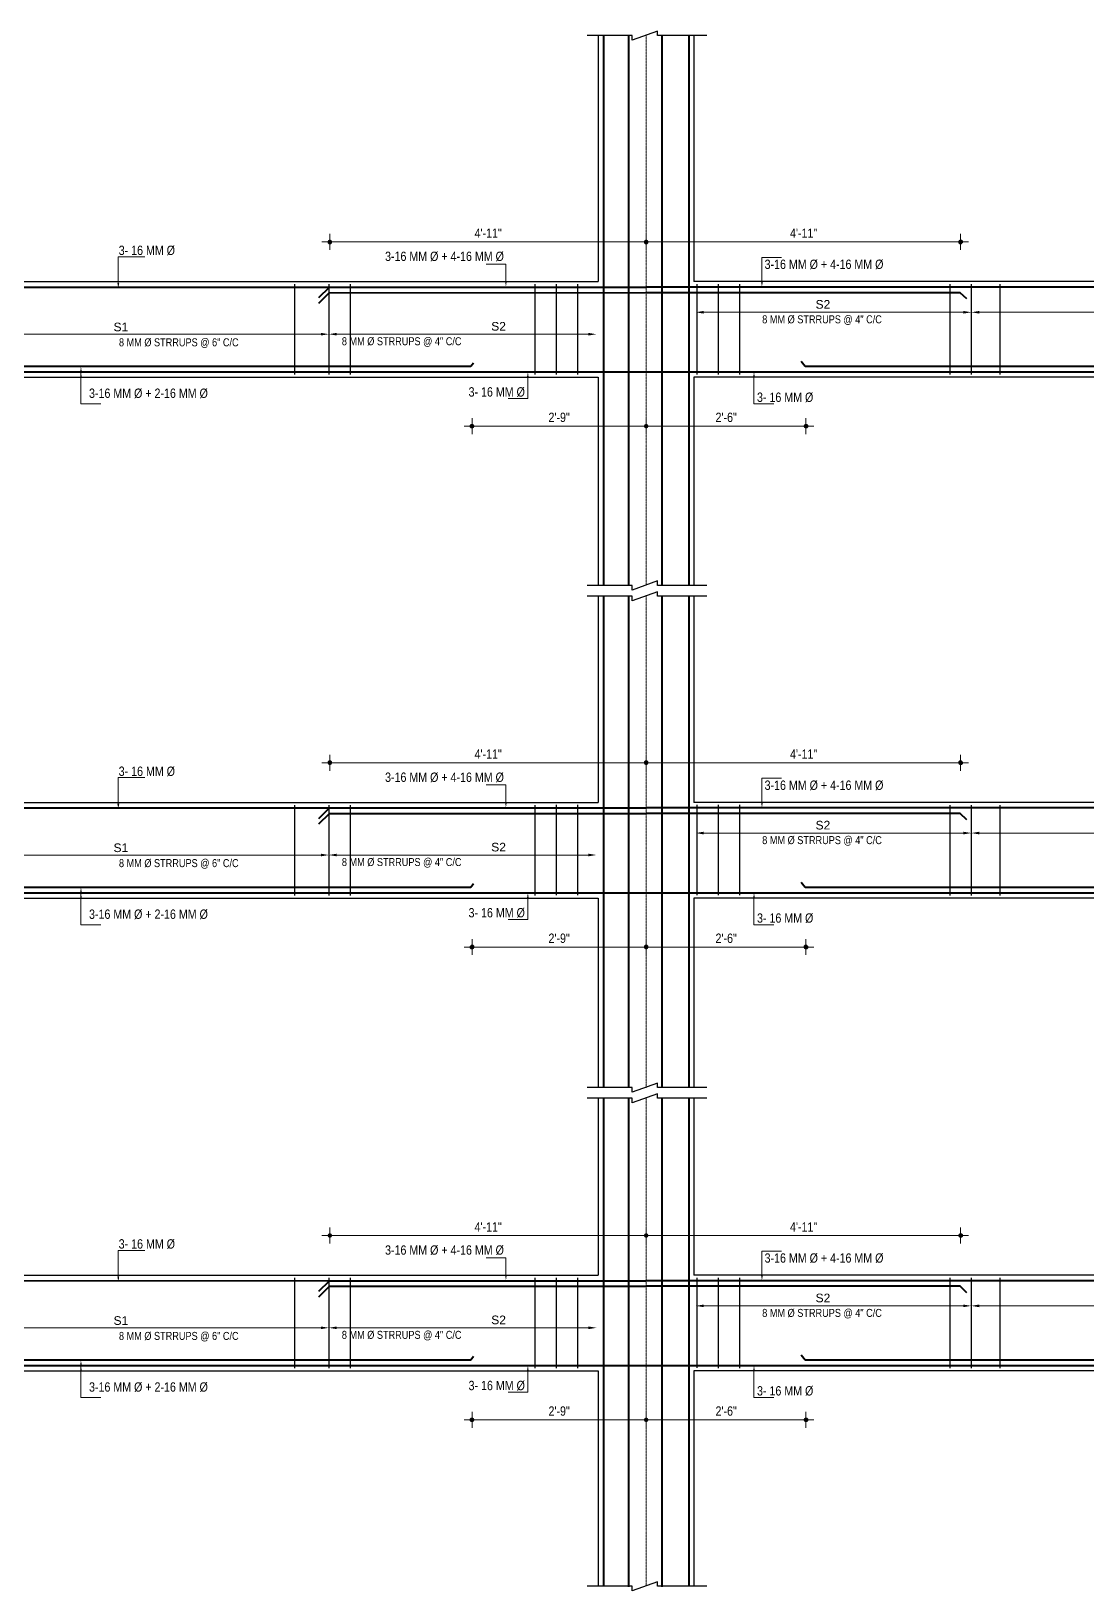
# Model space of a CAD drawing. Header units: inches. Extents: x 57837 to 133168, y 6972 to 27776.
# Drawn here: x 74086 to 74880, y 13593 to 14766 of the extents above; entities that cross this region are included whole.
import ezdxf

# ---------------------------------------------------------------- set-up
doc = ezdxf.new("R2010")
doc.units = ezdxf.units.IN
doc.header["$MEASUREMENT"] = 0
doc.linetypes.add('CENTER', pattern=[2, 1.25, -0.25, 0.25, -0.25])
doc.linetypes.add('CENTER2', pattern=[1.125, 0.75, -0.125, 0.125, -0.125])
for name, color, linetype, lineweight in [('CENTER', 9, 'CENTER', 5), ('DIM', 2, 'Continuous', 13), ('ROD', 1, 'Continuous', 40), ('STIRRUPS', 4, 'Continuous', 30)]:
    doc.layers.add(name, color=color, linetype=linetype, lineweight=lineweight)
for name, color, linetype in [('elevation', 3, 'Continuous'), ('text', 255, 'Continuous'), ('walls', 32, 'Continuous')]:
    doc.layers.add(name, color=color, linetype=linetype)
doc.styles.add('Arial', font='arial.ttf', dxfattribs={"height": 6.5})
doc.styles.get("Standard").update_dxf_attribs({"font": 'ARIALN.TTF', "height": 7})

msp = doc.modelspace()

# ---------------------------------------------------------------- hatches: boundary and pattern name
at = {"lineweight": 13}
h = msp.add_hatch(color=256, dxfattribs=at)
edge = h.paths.add_edge_path()
edge.add_arc((74310.3, 14607.3), 1.42, 180, 540)
h = msp.add_hatch(color=256, dxfattribs=at)
edge = h.paths.add_edge_path()
edge.add_arc((74548.2, 14607.3), 1.42, 180, 540)
h = msp.add_hatch(color=256, dxfattribs=at)
edge = h.paths.add_edge_path()
edge.add_arc((74548.2, 14607.3), 1.42, 0, 360)
h = msp.add_hatch(color=256, dxfattribs=at)
edge = h.paths.add_edge_path()
edge.add_arc((74784.7, 14607.3), 1.42, 0, 360)
h = msp.add_hatch(color=256, dxfattribs=at)
edge = h.paths.add_edge_path()
edge.add_arc((74417.3, 14468.7), 1.42, 180, 540)
h = msp.add_hatch(color=256, dxfattribs=at)
edge = h.paths.add_edge_path()
edge.add_arc((74548.2, 14468.7), 1.42, 180, 540)
h = msp.add_hatch(color=256, dxfattribs=at)
edge = h.paths.add_edge_path()
edge.add_arc((74548.2, 14468.7), 1.42, 0, 360)
h = msp.add_hatch(color=256, dxfattribs=at)
edge = h.paths.add_edge_path()
edge.add_arc((74668.4, 14468.7), 1.42, 0, 360)
h = msp.add_hatch(color=256, dxfattribs=at)
edge = h.paths.add_edge_path()
edge.add_arc((74310.3, 14215.6), 1.42, 180, 540)
h = msp.add_hatch(color=256, dxfattribs=at)
edge = h.paths.add_edge_path()
edge.add_arc((74548.2, 14215.6), 1.42, 180, 540)
h = msp.add_hatch(color=256, dxfattribs=at)
edge = h.paths.add_edge_path()
edge.add_arc((74548.2, 14215.6), 1.42, 0, 360)
h = msp.add_hatch(color=256, dxfattribs=at)
edge = h.paths.add_edge_path()
edge.add_arc((74784.7, 14215.6), 1.42, 0, 360)
h = msp.add_hatch(color=256, dxfattribs=at)
edge = h.paths.add_edge_path()
edge.add_arc((74417.3, 14077), 1.42, 180, 540)
h = msp.add_hatch(color=256, dxfattribs=at)
edge = h.paths.add_edge_path()
edge.add_arc((74548.2, 14077), 1.42, 0, 360)
h = msp.add_hatch(color=256, dxfattribs=at)
edge = h.paths.add_edge_path()
edge.add_arc((74548.2, 14077), 1.42, 180, 540)
h = msp.add_hatch(color=256, dxfattribs=at)
edge = h.paths.add_edge_path()
edge.add_arc((74668.4, 14077), 1.42, 0, 360)
h = msp.add_hatch(color=256, dxfattribs=at)
edge = h.paths.add_edge_path()
edge.add_arc((74310.3, 13860), 1.42, 180, 540)
h = msp.add_hatch(color=256, dxfattribs=at)
edge = h.paths.add_edge_path()
edge.add_arc((74548.2, 13860), 1.42, 180, 540)
h = msp.add_hatch(color=256, dxfattribs=at)
edge = h.paths.add_edge_path()
edge.add_arc((74548.2, 13860), 1.42, 0, 360)
h = msp.add_hatch(color=256, dxfattribs=at)
edge = h.paths.add_edge_path()
edge.add_arc((74784.7, 13860), 1.42, 0, 360)
h = msp.add_hatch(color=256, dxfattribs=at)
edge = h.paths.add_edge_path()
edge.add_arc((74417.3, 13721.4), 1.42, 180, 540)
h = msp.add_hatch(color=256, dxfattribs=at)
edge = h.paths.add_edge_path()
edge.add_arc((74548.2, 13721.4), 1.42, 0, 360)
h = msp.add_hatch(color=256, dxfattribs=at)
edge = h.paths.add_edge_path()
edge.add_arc((74548.2, 13721.4), 1.42, 180, 540)
h = msp.add_hatch(color=256, dxfattribs=at)
edge = h.paths.add_edge_path()
edge.add_arc((74668.4, 13721.4), 1.42, 0, 360)

# ---------------------------------------------------------------- linework, layer by layer
for p, q in [((74512.2, 14762.6), (74512.2, 14577.5)), ((74512.2, 14762.6), (74512.2, 14577.5)), ((74584.2, 14762.6), (74584.2, 14577.5)), ((74584.2, 14762.6), (74584.2, 14577.5)), ((74584.2, 14762.6), (74584.2, 14577.5)), ((74584.2, 14762.6), (74584.2, 14577.9)), ((74584.2, 14762.6), (74584.2, 14577.5)), ((73840.9, 14577.5), (74512.2, 14577.5)), ((75244.5, 14577.5), (74584.2, 14577.5)), ((73793.1, 14505.5), (74512.2, 14505.5)), ((74512.2, 14505.5), (74512.2, 14349)), ((74512.2, 14505.5), (74512.2, 14349)), ((74512.2, 14505.5), (74512.2, 14349)), ((74584.2, 14505.5), (74584.2, 14349)), ((75292.4, 14505.5), (74584.2, 14505.5)), ((74584.2, 14505.5), (74584.2, 14349)), ((74584.2, 14505.5), (74584.2, 14349)), ((74584.2, 14505.5), (74584.2, 14349)), ((74512.2, 14340.9), (74512.2, 14185.8)), ((74512.2, 14340.9), (74512.2, 14185.8)), ((74584.2, 14340.9), (74584.2, 14185.8)), ((74584.2, 14340.9), (74584.2, 14185.8)), ((74584.2, 14340.9), (74584.2, 14185.8)), ((74584.2, 14340.9), (74584.2, 14186.1)), ((74584.2, 14340.9), (74584.2, 14185.8)), ((73840.9, 14185.8), (74512.2, 14185.8)), ((75244.5, 14185.8), (74584.2, 14185.8)), ((73793.1, 14113.8), (74512.2, 14113.8)), ((74512.2, 14113.8), (74512.2, 13971.4)), ((74512.2, 14113.8), (74512.2, 13971.4)), ((74512.2, 14113.8), (74512.2, 13971.4)), ((74584.2, 14113.8), (74584.2, 13971.4)), ((75292.4, 14113.8), (74584.2, 14113.8)), ((74584.2, 14113.8), (74584.2, 13971.4)), ((74584.2, 14113.8), (74584.2, 13971.4)), ((74584.2, 14113.8), (74584.2, 13971.4)), ((74512.2, 13963.2), (74512.2, 13830.2)), ((74512.2, 13963.2), (74512.2, 13830.2)), ((74584.2, 13963.2), (74584.2, 13830.2)), ((74584.2, 13963.2), (74584.2, 13830.2)), ((74584.2, 13963.2), (74584.2, 13830.2)), ((74584.2, 13963.2), (74584.2, 13830.6)), ((74584.2, 13963.2), (74584.2, 13830.2)), ((73840.9, 13830.2), (74512.2, 13830.2)), ((75244.5, 13830.2), (74584.2, 13830.2)), ((73793.1, 13758.2), (74512.2, 13758.2)), ((74512.2, 13758.2), (74512.2, 13596.4)), ((74512.2, 13758.2), (74512.2, 13596.4)), ((74512.2, 13758.2), (74512.2, 13596.4)), ((74584.2, 13758.2), (74584.2, 13596.4)), ((75292.4, 13758.2), (74584.2, 13758.2)), ((74584.2, 13758.2), (74584.2, 13596.4)), ((74584.2, 13758.2), (74584.2, 13596.4)), ((74584.2, 13758.2), (74584.2, 13596.4))]:
    msp.add_line(p, q)
for p, q in [((74316.3, 14607.3), (74304.3, 14607.3)), ((74310.3, 14601.3), (74310.3, 14613.3)), ((74554.2, 14607.3), (74542.2, 14607.3)), ((74542.2, 14607.3), (74554.2, 14607.3)), ((74548.2, 14601.3), (74548.2, 14613.3)), ((74548.2, 14613.3), (74548.2, 14601.3)), ((74778.7, 14607.3), (74790.7, 14607.3)), ((74784.7, 14613.3), (74784.7, 14601.3)), ((74423.3, 14468.7), (74411.3, 14468.7)), ((74417.3, 14462.7), (74417.3, 14474.7)), ((74554.2, 14468.7), (74542.2, 14468.7)), ((74542.2, 14468.7), (74554.2, 14468.7)), ((74548.2, 14462.7), (74548.2, 14474.7)), ((74548.2, 14474.7), (74548.2, 14462.7)), ((74662.4, 14468.7), (74674.4, 14468.7)), ((74668.4, 14474.7), (74668.4, 14462.7)), ((74310.3, 14209.6), (74310.3, 14221.6)), ((74548.2, 14209.6), (74548.2, 14221.6)), ((74548.2, 14221.6), (74548.2, 14209.6)), ((74784.7, 14221.6), (74784.7, 14209.6)), ((74316.3, 14215.6), (74304.3, 14215.6)), ((74554.2, 14215.6), (74542.2, 14215.6)), ((74542.2, 14215.6), (74554.2, 14215.6)), ((74778.7, 14215.6), (74790.7, 14215.6)), ((74423.3, 14077), (74411.3, 14077)), ((74417.3, 14071), (74417.3, 14083)), ((74542.2, 14077), (74554.2, 14077)), ((74554.2, 14077), (74542.2, 14077)), ((74548.2, 14083), (74548.2, 14071)), ((74548.2, 14071), (74548.2, 14083)), ((74662.4, 14077), (74674.4, 14077)), ((74668.4, 14083), (74668.4, 14071)), ((74310.3, 13854), (74310.3, 13866)), ((74548.2, 13854), (74548.2, 13866)), ((74548.2, 13866), (74548.2, 13854)), ((74784.7, 13866), (74784.7, 13854)), ((74316.3, 13860), (74304.3, 13860)), ((74554.2, 13860), (74542.2, 13860)), ((74542.2, 13860), (74554.2, 13860)), ((74778.7, 13860), (74790.7, 13860)), ((74417.3, 13715.4), (74417.3, 13727.4)), ((74548.2, 13727.4), (74548.2, 13715.4)), ((74548.2, 13715.4), (74548.2, 13727.4)), ((74668.4, 13727.4), (74668.4, 13715.4)), ((74423.3, 13721.4), (74411.3, 13721.4)), ((74542.2, 13721.4), (74554.2, 13721.4)), ((74554.2, 13721.4), (74542.2, 13721.4)), ((74662.4, 13721.4), (74674.4, 13721.4))]:
    msp.add_line(p, q, dxfattribs=at)
for centre in [(74310.3, 14607.3), (74548.2, 14607.3), (74548.2, 14607.3), (74784.7, 14607.3), (74417.3, 14468.7), (74548.2, 14468.7), (74548.2, 14468.7), (74668.4, 14468.7), (74310.3, 14215.6), (74548.2, 14215.6), (74548.2, 14215.6), (74784.7, 14215.6), (74417.3, 14077), (74548.2, 14077), (74548.2, 14077), (74668.4, 14077), (74310.3, 13860), (74548.2, 13860), (74548.2, 13860), (74784.7, 13860), (74417.3, 13721.4), (74548.2, 13721.4), (74548.2, 13721.4), (74668.4, 13721.4)]:
    msp.add_circle(centre, 1.42, dxfattribs=at)
at = {"layer": 'CENTER', "linetype": 'CENTER2', "lineweight": 5}
for p, q in [((74548.2, 14762.7), (74548.2, 14348.9)), ((74548.2, 14341.1), (74548.2, 13971.2)), ((74548.2, 13963.4), (74548.2, 13596.2))]:
    msp.add_line(p, q, dxfattribs=at)
at = {"layer": 'DIM'}
for p, q in [((74544.2, 14607.3), (74314.3, 14607.3)), ((74780.7, 14607.3), (74552.2, 14607.3)), ((74544.2, 14468.7), (74421.3, 14468.7)), ((74552.2, 14468.7), (74664.4, 14468.7)), ((74544.2, 14215.6), (74314.3, 14215.6)), ((74780.7, 14215.6), (74552.2, 14215.6)), ((74544.2, 14077), (74421.3, 14077)), ((74552.2, 14077), (74664.4, 14077)), ((74544.2, 13860), (74314.3, 13860)), ((74780.7, 13860), (74552.2, 13860)), ((74544.2, 13721.4), (74421.3, 13721.4)), ((74552.2, 13721.4), (74664.4, 13721.4))]:
    msp.add_line(p, q, dxfattribs=at)
at = {"layer": 'DIM', "lineweight": 13}
for p, q in [((74151.3, 14576.4), (74151.3, 14596.1)), ((74151.3, 14596.1), (74171.2, 14596.1)), ((74151.3, 14184.7), (74151.3, 14204.4)), ((74151.3, 14204.4), (74171.2, 14204.4)), ((74151.3, 13829.1), (74151.3, 13848.8)), ((74151.3, 13848.8), (74171.2, 13848.8))]:
    msp.add_line(p, q, dxfattribs=at)
at = {"layer": 'DIM', "ltscale": 3}
for p, q in [((74635.3, 14577.6), (74635.3, 14595.6)), ((74635.3, 14595.6), (74650.1, 14595.6)), ((74442.8, 14590.6), (74427.9, 14590.6)), ((74442.8, 14577.6), (74442.8, 14590.6)), ((74442.8, 14198.9), (74427.9, 14198.9)), ((74442.8, 14185.9), (74442.8, 14198.9)), ((74635.3, 14185.9), (74635.3, 14203.9)), ((74635.3, 14203.9), (74650.1, 14203.9)), ((74442.8, 13843.3), (74427.9, 13843.3)), ((74442.8, 13830.3), (74442.8, 13843.3)), ((74635.3, 13830.3), (74635.3, 13848.3)), ((74635.3, 13848.3), (74650.1, 13848.3))]:
    msp.add_line(p, q, dxfattribs=at)
at = {"layer": 'DIM', "lineweight": 9}
for p, q in [((74591.5, 14554.4), (74786.7, 14554.4)), ((75077.8, 14554.4), (74798.7, 14554.4)), ((74001.6, 14537.9), (74303.6, 14537.9)), ((74504.8, 14537.9), (74315.6, 14537.9)), ((74591.5, 14162.7), (74786.7, 14162.7)), ((75077.8, 14162.7), (74798.7, 14162.7)), ((74001.6, 14146.2), (74303.6, 14146.2)), ((74504.8, 14146.2), (74315.6, 14146.2)), ((74591.5, 13807.1), (74786.7, 13807.1)), ((75077.8, 13807.1), (74798.7, 13807.1)), ((74001.6, 13790.6), (74303.6, 13790.6)), ((74504.8, 13790.6), (74315.6, 13790.6))]:
    msp.add_line(p, q, dxfattribs=at)
at = {"layer": 'DIM', "ltscale": 3, "extrusion": (0, 0, -1)}
for p, q in [((74123.2, 14509.5), (74123.2, 14485.5)), ((74123.2, 14505.5), (74123.2, 14485.5)), ((74459.3, 14505.5), (74459.3, 14489.5)), ((74629.3, 14505.5), (74629.3, 14485.5)), ((74459.3, 14489.5), (74444.4, 14489.5)), ((74123.2, 14485.5), (74138.1, 14485.5)), ((74123.2, 14485.5), (74138.1, 14485.5)), ((74629.3, 14485.5), (74644.2, 14485.5)), ((74123.2, 14117.8), (74123.2, 14093.8)), ((74123.2, 14113.8), (74123.2, 14093.8)), ((74459.3, 14113.8), (74459.3, 14097.8)), ((74629.3, 14113.8), (74629.3, 14093.8)), ((74123.2, 14093.8), (74138.1, 14093.8)), ((74123.2, 14093.8), (74138.1, 14093.8)), ((74459.3, 14097.8), (74444.4, 14097.8)), ((74629.3, 14093.8), (74644.2, 14093.8)), ((74123.2, 13762.2), (74123.2, 13738.2)), ((74123.2, 13758.2), (74123.2, 13738.2)), ((74459.3, 13758.2), (74459.3, 13742.2)), ((74629.3, 13758.2), (74629.3, 13738.2)), ((74123.2, 13738.2), (74138.1, 13738.2)), ((74123.2, 13738.2), (74138.1, 13738.2)), ((74459.3, 13742.2), (74444.4, 13742.2)), ((74629.3, 13738.2), (74644.2, 13738.2))]:
    msp.add_line(p, q, dxfattribs=at)
at = {"layer": 'DIM', "lineweight": 13}
for points in [[(74152, 14576.4), (74151.3, 14572.4), (74150.6, 14576.4)], [(74152, 14184.7), (74151.3, 14180.7), (74150.6, 14184.7)], [(74152, 13829.1), (74151.3, 13825.1), (74150.6, 13829.1)]]:
    msp.add_solid(points, dxfattribs=at)
at = {"layer": 'DIM', "ltscale": 3}
for points in [[(74443.4, 14577.6), (74442.8, 14573.6), (74442.1, 14577.6)], [(74636, 14577.6), (74635.3, 14573.6), (74634.6, 14577.6)], [(74443.4, 14185.9), (74442.8, 14181.9), (74442.1, 14185.9)], [(74636, 14185.9), (74635.3, 14181.9), (74634.6, 14185.9)], [(74443.4, 13830.3), (74442.8, 13826.3), (74442.1, 13830.3)], [(74636, 13830.3), (74635.3, 13826.3), (74634.6, 13830.3)]]:
    msp.add_solid(points, dxfattribs=at)
at = {"layer": 'DIM'}
for points in [[(74591.5, 14555.4), (74591.5, 14553.4), (74585.5, 14554.4)], [(74786.7, 14555.4), (74786.7, 14553.4), (74792.7, 14554.4)], [(74798.7, 14555.4), (74798.7, 14553.4), (74792.7, 14554.4)], [(74303.6, 14538.9), (74303.6, 14536.9), (74309.6, 14537.9)], [(74315.6, 14538.9), (74315.6, 14536.9), (74309.6, 14537.9)], [(74504.8, 14538.9), (74504.8, 14536.9), (74510.8, 14537.9)], [(74591.5, 14163.7), (74591.5, 14161.7), (74585.5, 14162.7)], [(74786.7, 14163.7), (74786.7, 14161.7), (74792.7, 14162.7)], [(74798.7, 14163.7), (74798.7, 14161.7), (74792.7, 14162.7)], [(74303.6, 14147.2), (74303.6, 14145.2), (74309.6, 14146.2)], [(74315.6, 14147.2), (74315.6, 14145.2), (74309.6, 14146.2)], [(74504.8, 14147.2), (74504.8, 14145.2), (74510.8, 14146.2)], [(74591.5, 13808.1), (74591.5, 13806.1), (74585.5, 13807.1)], [(74786.7, 13808.1), (74786.7, 13806.1), (74792.7, 13807.1)], [(74798.7, 13808.1), (74798.7, 13806.1), (74792.7, 13807.1)], [(74303.6, 13791.6), (74303.6, 13789.6), (74309.6, 13790.6)], [(74315.6, 13791.6), (74315.6, 13789.6), (74309.6, 13790.6)], [(74504.8, 13791.6), (74504.8, 13789.6), (74510.8, 13790.6)]]:
    msp.add_solid(points, dxfattribs=at)
at = {"layer": 'DIM', "ltscale": 3, "extrusion": (0, 0, -1)}
for points in [[(-74123.9, 14509.5), (-74123.2, 14513.5), (-74122.6, 14509.5)], [(-74123.9, 14505.5), (-74123.2, 14509.5), (-74122.6, 14505.5)], [(-74459.9, 14505.5), (-74459.3, 14509.5), (-74458.6, 14505.5)], [(-74630, 14505.5), (-74629.3, 14509.5), (-74628.7, 14505.5)], [(-74123.9, 14117.8), (-74123.2, 14121.8), (-74122.6, 14117.8)], [(-74123.9, 14113.8), (-74123.2, 14117.8), (-74122.6, 14113.8)], [(-74459.9, 14113.8), (-74459.3, 14117.8), (-74458.6, 14113.8)], [(-74630, 14113.8), (-74629.3, 14117.8), (-74628.7, 14113.8)], [(-74123.9, 13762.2), (-74123.2, 13766.2), (-74122.6, 13762.2)], [(-74123.9, 13758.2), (-74123.2, 13762.2), (-74122.6, 13758.2)], [(-74459.9, 13758.2), (-74459.3, 13762.2), (-74458.6, 13758.2)], [(-74630, 13758.2), (-74629.3, 13762.2), (-74628.7, 13758.2)]]:
    msp.add_solid(points, dxfattribs=at)
at = {"layer": 'elevation'}
for p, q in [((74512.2, 14762.6), (74512.2, 14577.9)), ((74584.2, 14762.6), (74584.2, 14577.9)), ((74580.2, 14575.9), (74580.2, 14535.9)), ((74512.2, 14340.9), (74512.2, 14186.1)), ((74584.2, 14340.9), (74584.2, 14186.1)), ((74580.2, 14184.1), (74580.2, 14144.1)), ((74512.2, 13963.2), (74512.2, 13830.6)), ((74584.2, 13963.2), (74584.2, 13830.6)), ((74580.2, 13828.6), (74580.2, 13788.6))]:
    msp.add_line(p, q, dxfattribs=at)
at = {"layer": 'ROD'}
for p, q in [((74516.2, 14762.6), (74516.2, 14349)), ((74516.2, 14762.6), (74516.2, 14349)), ((74535, 14762.2), (74535, 14348.7)), ((74560, 14762.2), (74560, 14348.7)), ((74580.2, 14762.6), (74580.2, 14349)), ((74580.2, 14762.6), (74580.2, 14349)), ((74580.2, 14762.6), (74580.2, 14349)), ((74580.2, 14762.6), (74580.2, 14349)), ((73757.1, 14573.4), (74548.2, 14573.3)), ((74302, 14565.5), (74310.2, 14573.3)), ((74302, 14561.3), (74310.2, 14569.2)), ((74310.2, 14573.3), (74548.2, 14573.3)), ((74310.2, 14569.2), (74548.2, 14569.1)), ((75328.4, 14573.3), (74548.2, 14573.3)), ((74784.4, 14569.1), (74548.2, 14569.1)), ((74789.4, 14564.4), (74784.4, 14569.1)), ((74416.3, 14513.5), (73880, 14513.5)), ((74418.5, 14516.2), (74416.3, 14513.5)), ((74667.7, 14513.5), (74664.7, 14517.4)), ((75210, 14513.5), (74667.7, 14513.5)), ((73725.1, 14509.7), (74548.2, 14509.5)), ((74548.2, 14509.5), (75231.8, 14509.5)), ((74516.2, 14340.9), (74516.2, 13971.4)), ((74516.2, 14340.9), (74516.2, 13971.4)), ((74535, 14340.5), (74535, 13971)), ((74560, 14340.5), (74560, 13971)), ((74580.2, 14340.9), (74580.2, 13971.4)), ((74580.2, 14340.9), (74580.2, 13971.4)), ((74580.2, 14340.9), (74580.2, 13971.4)), ((74580.2, 14340.9), (74580.2, 13971.4)), ((73757.1, 14181.7), (74548.2, 14181.6)), ((74302, 14173.7), (74310.2, 14181.6)), ((74302, 14169.6), (74310.2, 14177.4)), ((74310.2, 14181.6), (74548.2, 14181.6)), ((74310.2, 14177.4), (74548.2, 14177.4)), ((75328.4, 14181.6), (74548.2, 14181.6)), ((74784.4, 14177.4), (74548.2, 14177.4)), ((74789.4, 14172.6), (74784.4, 14177.4)), ((74418.5, 14124.5), (74416.3, 14121.8)), ((74667.7, 14121.8), (74664.7, 14125.6)), ((73725.1, 14117.9), (74548.2, 14117.8)), ((74416.3, 14121.8), (73880, 14121.8)), ((74548.2, 14117.8), (75231.8, 14117.8)), ((75210, 14121.8), (74667.7, 14121.8)), ((74516.2, 13963.2), (74516.2, 13596.4)), ((74516.2, 13963.2), (74516.2, 13596.4)), ((74535, 13962.7), (74535, 13595.9)), ((74560, 13962.7), (74560, 13595.9)), ((74580.2, 13963.2), (74580.2, 13596.4)), ((74580.2, 13963.2), (74580.2, 13596.4)), ((74580.2, 13963.2), (74580.2, 13596.4)), ((74580.2, 13963.2), (74580.2, 13596.4)), ((73730.8, 13826.1), (74548.2, 13826)), ((74302, 13818.2), (74310.2, 13826)), ((74302, 13814), (74310.2, 13821.9)), ((74310.2, 13826), (74548.2, 13826)), ((74310.2, 13821.9), (74548.2, 13821.8)), ((75328.4, 13826), (74548.2, 13826)), ((74784.4, 13821.8), (74548.2, 13821.8)), ((74789.4, 13817), (74784.4, 13821.8)), ((73730.8, 13762.3), (74548.2, 13762.2)), ((74416.3, 13766.2), (73880, 13766.2)), ((74418.5, 13768.9), (74416.3, 13766.2)), ((74548.2, 13762.2), (75231.8, 13762.2)), ((74667.7, 13766.2), (74664.7, 13770)), ((75210, 13766.2), (74667.7, 13766.2))]:
    msp.add_line(p, q, dxfattribs=at)
at = {"layer": 'STIRRUPS'}
for p, q in [((74283.7, 14575.6), (74283.7, 14507.6)), ((74309.6, 14575.6), (74309.6, 14507.6)), ((74325.6, 14575.6), (74325.6, 14507.6)), ((74325.6, 14575.6), (74325.6, 14507.6)), ((74464.6, 14575.6), (74464.6, 14507.6)), ((74480.6, 14575.6), (74480.6, 14507.6)), ((74496.6, 14575.6), (74496.6, 14507.6)), ((74586.3, 14575.6), (74586.3, 14507.7)), ((74586.3, 14575.6), (74586.3, 14507.7)), ((74602.3, 14575.6), (74602.3, 14507.6)), ((74618.3, 14575.6), (74618.3, 14507.6)), ((74776.7, 14575.6), (74776.7, 14507.6)), ((74792.7, 14575.6), (74792.7, 14507.6)), ((74792.7, 14575.6), (74792.7, 14507.6)), ((74814.2, 14575.6), (74814.2, 14507.6)), ((74814.2, 14575.6), (74814.2, 14507.6)), ((74283.7, 14183.8), (74283.7, 14115.8)), ((74309.6, 14183.8), (74309.6, 14115.8)), ((74325.6, 14183.8), (74325.6, 14115.8)), ((74325.6, 14183.8), (74325.6, 14115.8)), ((74464.6, 14183.8), (74464.6, 14115.8)), ((74480.6, 14183.9), (74480.6, 14115.9)), ((74496.6, 14183.9), (74496.6, 14115.9)), ((74586.3, 14183.9), (74586.3, 14116)), ((74586.3, 14183.9), (74586.3, 14116)), ((74602.3, 14183.9), (74602.3, 14115.9)), ((74618.3, 14183.9), (74618.3, 14115.9)), ((74776.7, 14183.8), (74776.7, 14115.8)), ((74792.7, 14183.8), (74792.7, 14115.8)), ((74792.7, 14183.8), (74792.7, 14115.8)), ((74814.2, 14183.8), (74814.2, 14115.8)), ((74814.2, 14183.8), (74814.2, 14115.8)), ((74283.7, 13828.2), (74283.7, 13760.2)), ((74309.6, 13828.2), (74309.6, 13760.2)), ((74325.6, 13828.2), (74325.6, 13760.2)), ((74325.6, 13828.2), (74325.6, 13760.2)), ((74464.6, 13828.2), (74464.6, 13760.2)), ((74480.6, 13828.3), (74480.6, 13760.3)), ((74496.6, 13828.3), (74496.6, 13760.3)), ((74586.3, 13828.3), (74586.3, 13760.4)), ((74586.3, 13828.3), (74586.3, 13760.4)), ((74602.3, 13828.3), (74602.3, 13760.3)), ((74618.3, 13828.3), (74618.3, 13760.3)), ((74776.7, 13828.2), (74776.7, 13760.2)), ((74792.7, 13828.2), (74792.7, 13760.2)), ((74792.7, 13828.2), (74792.7, 13760.2)), ((74814.2, 13828.2), (74814.2, 13760.2)), ((74814.2, 13828.2), (74814.2, 13760.2))]:
    msp.add_line(p, q, dxfattribs=at)
at = {"layer": 'walls', "color": 6}
for p, q in [((74537.8, 14762.6), (74503.8, 14762.6)), ((74556.8, 14765.8), (74537.8, 14759)), ((74537.8, 14759), (74537.8, 14762.6)), ((74556.8, 14762.6), (74556.8, 14765.8)), ((74593.8, 14762.6), (74556.8, 14762.6)), ((74537.8, 14349), (74503.8, 14349)), ((74556.8, 14352.3), (74537.8, 14345.5)), ((74537.8, 14345.5), (74537.8, 14349)), ((74556.8, 14349), (74556.8, 14352.3)), ((74593.8, 14349), (74556.8, 14349)), ((74537.8, 14340.9), (74503.8, 14340.9)), ((74556.8, 14344.1), (74537.8, 14337.3)), ((74537.8, 14337.3), (74537.8, 14340.9)), ((74556.8, 14340.9), (74556.8, 14344.1)), ((74593.8, 14340.9), (74556.8, 14340.9)), ((74537.8, 13971.4), (74503.8, 13971.4)), ((74556.8, 13974.6), (74537.8, 13967.8)), ((74537.8, 13967.8), (74537.8, 13971.4)), ((74556.8, 13971.4), (74556.8, 13974.6)), ((74593.8, 13971.4), (74556.8, 13971.4)), ((74537.8, 13963.2), (74503.8, 13963.2)), ((74556.8, 13966.5), (74537.8, 13959.7)), ((74537.8, 13959.7), (74537.8, 13963.2)), ((74556.8, 13963.2), (74556.8, 13966.5)), ((74593.8, 13963.2), (74556.8, 13963.2)), ((74537.8, 13596.4), (74503.8, 13596.4)), ((74556.8, 13599.6), (74537.8, 13592.8)), ((74537.8, 13592.8), (74537.8, 13596.4)), ((74556.8, 13596.4), (74556.8, 13599.6)), ((74593.8, 13596.4), (74556.8, 13596.4))]:
    msp.add_line(p, q, dxfattribs=at)

# ---------------------------------------------------------------- texts
at = {"layer": 'DIM'}
for s, p in [('4\'-11"', (74419.2, 14610.4)), ('4\'-11"', (74656.4, 14610.4)), ('2\'-9"', (74474.8, 14471.9)), ('2\'-6"', (74600.4, 14471.9)), ('4\'-11"', (74419.2, 14218.6)), ('4\'-11"', (74656.4, 14218.6)), ('2\'-9"', (74474.8, 14080.1)), ('2\'-6"', (74600.4, 14080.1)), ('4\'-11"', (74419.2, 13863)), ('4\'-11"', (74656.4, 13863)), ('2\'-9"', (74474.8, 13724.5)), ('2\'-6"', (74600.4, 13724.5))]:
    msp.add_text(s, height=7, dxfattribs=at).set_placement(p)
at = {"layer": 'DIM', "style": 'Arial'}
for s, p in [('S2', (74675.6, 14557.1)), ('S1', (74147.7, 14540.1)), ('S2', (74431.7, 14540.6)), ('S2', (74675.6, 14165.4)), ('S1', (74147.7, 14148.4)), ('S2', (74431.7, 14148.9)), ('S2', (74675.6, 13809.8)), ('S1', (74147.7, 13792.8)), ('S2', (74431.7, 13793.3))]:
    msp.add_text(s, height=6.5, dxfattribs=at).set_placement(p)
at = {"layer": 'text'}
for s, height, p in [('3- 16 MM Ø', 7, (74151.6, 14597.5)), ('3-16 MM Ø + 4-16 MM Ø', 7, (74351.9, 14593)), ('3-16 MM Ø + 4-16 MM Ø', 7, (74637.3, 14587)), ('8 MM Ø STRRUPS @ 4" C/C', 6, (74635.5, 14546.1)), ('8 MM Ø STRRUPS @ 6" C/C', 6, (74151.8, 14528.8)), ('8 MM Ø STRRUPS @ 4" C/C', 6, (74319.4, 14529.6)), ('3-16 MM Ø + 2-16 MM Ø', 7, (74129.3, 14490)), ('3- 16 MM Ø', 7, (74414.7, 14491)), ('3- 16 MM Ø', 7, (74631.6, 14487)), ('3- 16 MM Ø', 7, (74151.6, 14205.7)), ('3-16 MM Ø + 4-16 MM Ø', 7, (74351.9, 14201.2)), ('3-16 MM Ø + 4-16 MM Ø', 7, (74637.3, 14195.2)), ('8 MM Ø STRRUPS @ 4" C/C', 6, (74635.5, 14154.4)), ('8 MM Ø STRRUPS @ 6" C/C', 6, (74151.8, 14137.1)), ('8 MM Ø STRRUPS @ 4" C/C', 6, (74319.4, 14137.9)), ('3-16 MM Ø + 2-16 MM Ø', 7, (74129.3, 14098.2)), ('3- 16 MM Ø', 7, (74414.7, 14099.3)), ('3- 16 MM Ø', 7, (74631.6, 14095.3)), ('3- 16 MM Ø', 7, (74151.6, 13850.2)), ('3-16 MM Ø + 4-16 MM Ø', 7, (74351.9, 13845.6)), ('3-16 MM Ø + 4-16 MM Ø', 7, (74637.3, 13839.6)), ('8 MM Ø STRRUPS @ 4" C/C', 6, (74635.5, 13798.8)), ('8 MM Ø STRRUPS @ 6" C/C', 6, (74151.8, 13781.5)), ('8 MM Ø STRRUPS @ 4" C/C', 6, (74319.4, 13782.3)), ('3-16 MM Ø + 2-16 MM Ø', 7, (74129.3, 13742.6)), ('3- 16 MM Ø', 7, (74414.7, 13743.7)), ('3- 16 MM Ø', 7, (74631.6, 13739.7))]:
    msp.add_text(s, height=height, dxfattribs=at).set_placement(p)

doc.saveas('drawing.dxf')
